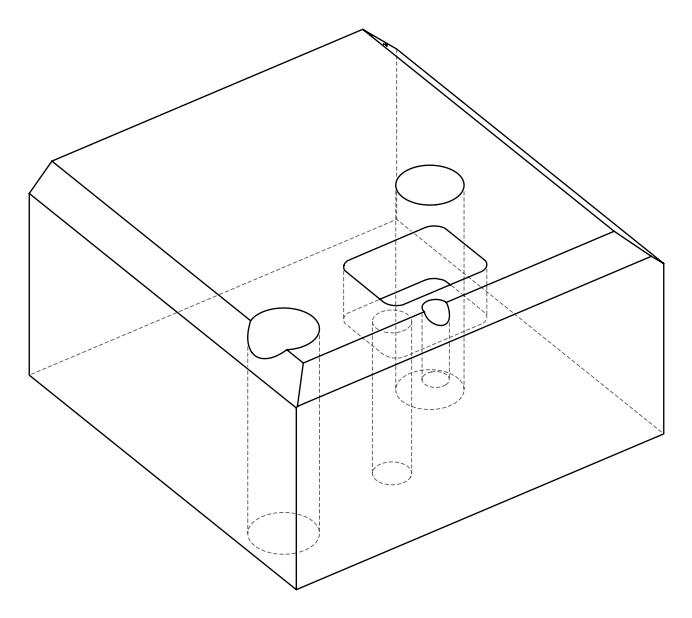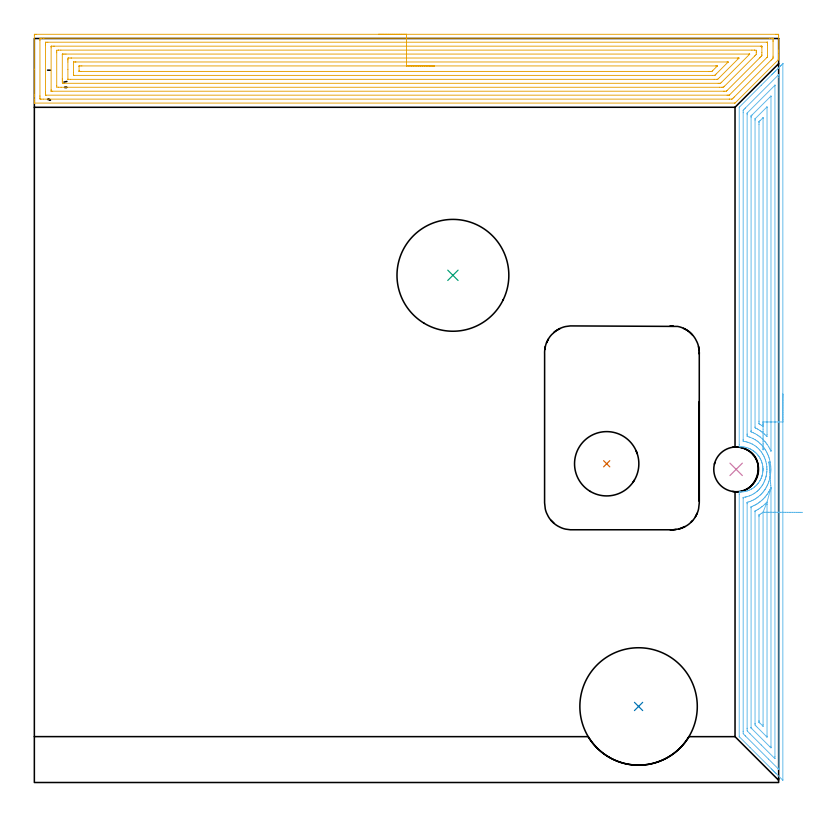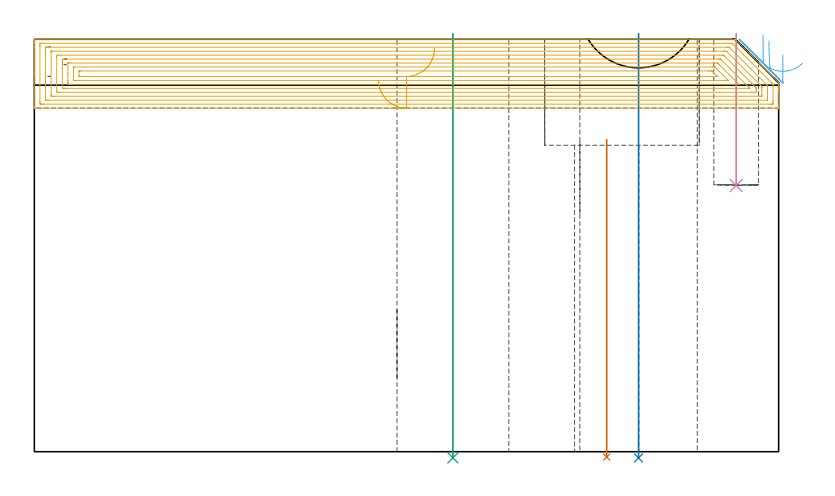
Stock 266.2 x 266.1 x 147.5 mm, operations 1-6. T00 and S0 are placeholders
(PLAN: 8 operations, 5 tool changes, 52.1 min)
(1 INDEXABLE_INSERT_DRILL_THROUGH_HOLE_FROM_SOLID | STEP1HOLE | NXT0302_017 | 0.46 min | 61249 mm3)
(2 INDEXABLE_INSERT_DRILL_THROUGH_HOLE_FROM_SOLID_1 | STEP1HOLE_1 | NXT0302_036 | 0.61 min | 204305 mm3)
(3 INDEXABLE_INSERT_DRILL_THROUGH_HOLE_FROM_SOLID_2 | STEP1HOLE_2 | NXT0302_035 | 0.61 min | 185310 mm3)
(4 INDEXABLE_INSERT_DRILL_BLIND_HOLE_FROM_SOLID | STEP1POCKET | NXT0302_003 | 0.22 min | 10466 mm3)
(5 AREA_MILL | FG_CHAMFER_SURFACE | UGT0205_001 | 19.2 min | 80533 mm3)
(6 AREA_MILL_1 | FG_CHAMFER_SURFACE_1 | UGT0205_001 | 11.72 min | 29633 mm3)
(7 AREA_MILL_2 | FG_CHAMFER_SURFACE_2 | UGT0205_001 | 12.36 min | 33372 mm3)
(8 MILL_RECTANGULAR_POCKET | POCKET_RECTANGULAR_STRAIGHT | NXT0201_012 | Follow Part, ap 4, ae 75% | 6.95 min | 134065 mm3)
(TOOL NXT0302_017 | Index. Insert Drill 23mm [880-D2300L25-05] | D23 PA176 FL115 Z2)
(TOOL NXT0302_036 | Index. Insert Drill 42mm [880-D4200L50-05] | D42 PA176 FL210 Z2)
(TOOL NXT0302_035 | Index. Insert Drill 40mm [880-D4000L40-05] | D40 PA176 FL200 Z2)
(TOOL NXT0302_003 | Index. Insert Drill 16mm [880-D1600L20-05] | D16 PA176 FL80 Z2)
(TOOL UGT0205_001 | Chamfer Mill 20 x 3 x 45 deg. | D20 FL50 Z2)
(TOOL NXT0201_012 | ENDMILL 16mm [2P460-1600-NA 1630] | D16 FL38 Z6)
(OP 1 INDEXABLE_INSERT_DRILL_THROUGH_HOLE_FROM_SOLID)
G17 G21 G94 G90
T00 M6
G54
G17 G0 G90 X204.7 Y114. S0 M3
G43 Z157.5 H1
G94 G81 G98 Z-1.902 F250. R111.6
G80
M5
M2
(OP 2 INDEXABLE_INSERT_DRILL_THROUGH_HOLE_FROM_SOLID_1)
G17 G21 G94 G90
T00 M6
G54
G17 G0 G90 X216.1 Y27.2 S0 M3
G43 Z157.5 H1
G94 G81 G98 Z-2.233 F250. R149.5
G80
M5
M2
(OP 3 INDEXABLE_INSERT_DRILL_THROUGH_HOLE_FROM_SOLID_2)
G17 G21 G94 G90
T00 M6
G54
G17 G0 G90 X149.7 Y181.4 S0 M3
G43 Z157.5 H1
G94 G81 G98 Z-2.198 F250. R149.5
G80
M5
M2
(OP 4 INDEXABLE_INSERT_DRILL_BLIND_HOLE_FROM_SOLID)
G17 G21 G94 G90
T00 M6
G54
G17 G0 G90 X251. Y112. S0 M3
G43 Z157.5 H1
G94 G81 G98 Z95.2 F250. R149.5
G80
M5
M2
(OP 5 AREA_MILL)
G17 G21 G94 G90
T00 M6
G54
G17 G0 G90 X123.1 Y267.6 S1061 M3
G43 Z157.5 H0
Z132.9
G94 G1 X123.138 Z132.028 F250.
X123.252 Z131.163
X123.441 Z130.312
X123.703 Z129.48
X124.037 Z128.674
X124.44 Z127.9
X124.908 Z127.164
X125.44 Z126.472
X126.029 Z125.829
X126.672 Z125.24
X127.364 Z124.708
X128.1 Z124.24
X128.874 Z123.837
X129.68 Z123.503
X130.512 Z123.241
X131.364 Z123.052
X132.228 Z122.938
X133.1 Z122.9
X265.166
X265.597 Y267.599 Z122.901
X266.024 Y267.595 Z122.903
X266.19 Y267.592 Z122.906
X266.195 Y267.175 Z123.323
X266.2 Y266.581 Z123.916
Y261.897 Z128.597
Y261.326 Z129.171
Y261.017 Z129.479
Y260.446 Z130.05
Y260.138 Z130.357
Y259.521 Z130.978
Y259.127 Z131.373
X266.199 Y258.684 Z131.808
X266.19 Y258.598 Z131.894
X266.109 Y258.507 Z131.989
X266.066 Y258.465 Z132.034
X266.061 Y258.46 Z132.039
X250.737 Y243.138 Z147.361
X250.595 Y243.003 Z147.489
X250.43 Y243. Z147.5
X0.011 Z147.499
X0.002 Y243.002 Z147.497
X0.001
X0. Y243.061 Z147.438
Y243.298 Z147.201
Y243.689 Z146.811
Y244.305 Z146.19
Y245.493 Z145.004
Y246.064 Z144.43
Y255.086 Z135.411
Y267.175 Z123.323
X0.003 Y267.463 Z123.034
X0.01 Y267.592 Z122.905
X0.141 Y267.599 Z122.899
X0.602 Y267.6 Z122.9
X133.1
Y266.186 Z124.314
X263.032
X263.813 Y266.185 Z124.315
X263.926 Y266.184 Z124.316
X264.163 Y266.179 Z124.321
X264.19 Y266.101 Z124.399
X264.196 Y265.917 Z124.583
X264.199 Y265.415 Z125.085
X264.2 Y265.034 Z125.466
X264.199 Y259.757 Z130.743
X264.193 Y259.258 Z131.242
X264.19 Y259.069 Z131.431
X264.107 Y258.969 Z131.531
X263.813 Y258.664 Z131.836
X263.67 Y258.52 Z131.98
X263.529 Y258.379 Z132.121
X250.334 Y245.185 Z145.315
X249.933 Y244.795 Z145.705
X249.537 Y244.421 Z146.079
X249.421 Y244.419 Z146.081
X248.645 Y244.415 Z146.085
X248.534 Y244.414 Z146.086
X3.168
X2.387 Y244.415 Z146.085
X2.274 Y244.416 Z146.084
X2.037 Y244.421 Z146.079
X2.01 Y244.499 Z146.001
X2.004 Y244.683 Z145.817
X2.001 Y245.185 Z145.315
X2. Y245.566 Z144.934
X2.001 Y265.415 Z125.085
X2.003 Y265.794 Z124.706
X2.01 Y266.171 Z124.329
X2.387 Y266.182 Z124.318
X2.499 Y266.184 Z124.316
X3.279 Y266.186 Z124.314
X3.39
X133.1
Y264.772 Z125.728
X262.029 Y264.771 Z125.729
X262.108 Y264.77 Z125.73
X262.171 Y264.767 Z125.733
X262.184 Y264.765 Z125.735
X262.19 Y264.752 Z125.748
X262.194 Y264.705 Z125.795
X262.198 Y264.536 Z125.964
X262.2 Y264.367 Z126.133
Y263.656 Z126.844
X262.199 Y259.97 Z130.53
X262.194 Y259.8 Z130.7
X262.182 Y259.494 Z131.006
X262.029 Y259.329 Z131.171
X261.993 Y259.293 Z131.207
X248.705 Y246.005 Z144.495
X248.645 Y245.946 Z144.554
X248.552 Y245.863 Z144.637
X248.518 Y245.835 Z144.665
X248.481 Y245.834 Z144.666
X248.318 Y245.831 Z144.669
X247.992 Y245.829 Z144.671
X247.753
X4.171
X4.092 Y245.83 Z144.67
X4.029 Y245.833 Z144.667
X4.016 Y245.835 Z144.665
X4.01 Y245.849 Z144.651
X4.006 Y245.895 Z144.605
X4.002 Y246.064 Z144.436
X4. Y246.233 Z144.267
Y246.944 Z143.556
Y263.825 Z126.675
X4.002 Y264.536 Z125.964
X4.004 Y264.701 Z125.799
X4.009 Y264.756 Z125.744
X4.054 Y264.765 Z125.735
X4.171 Y264.766 Z125.734
X4.825 Y264.771 Z125.729
X133.1 Y264.772 Z125.728
Y263.357 Z127.143
X259.655
X260.077 Y263.355 Z127.145
X260.171 Y263.352 Z127.148
X260.185 Y263.351 Z127.149
X260.19 Y263.339 Z127.161
X260.195 Y263.293 Z127.207
X260.198 Y263.199 Z127.301
X260.2 Y262.82 Z127.68
Y261.061 Z129.439
X260.198 Y260.183 Z130.317
X260.195 Y260.138 Z130.362
X260.174 Y259.935 Z130.565
X260.042 Y259.798 Z130.702
X259.873 Y259.624 Z130.876
X259.509 Y259.258 Z131.242
X259.431 Y259.18 Z131.32
X247.753 Y247.502 Z142.998
X247.561 Y247.316 Z143.184
X247.505 Y247.265 Z143.235
X247.483 Y247.25 Z143.25
X247.445 Y247.248 Z143.252
X246.86 Y247.244 Z143.256
X246.557 Y247.243 Z143.257
X6.545
X6.123 Y247.245 Z143.255
X6.029 Y247.248 Z143.252
X6.015 Y247.249 Z143.251
X6.01 Y247.261 Z143.239
X6.005 Y247.307 Z143.193
X6.002 Y247.401 Z143.099
X6. Y247.78 Z142.72
Y262.777 Z127.723
X6.004 Y263.195 Z127.305
X6.007 Y263.299 Z127.201
X6.01 Y263.345 Z127.155
X6.064 Y263.35 Z127.15
X6.263 Y263.354 Z127.146
X6.848 Y263.357 Z127.143
X7.151
X133.1
Y261.943 Z128.557
X256.628
X257.522 Y261.942 Z128.558
X257.567 Y261.94 Z128.56
X258.19 Y261.897 Z128.603
X258.198 Y261.275 Z129.225
X258.197 Y261.017 Z129.483
X258.192 Y260.402 Z130.098
X257.936 Y260.138 Z130.362
X257.754 Y259.953 Z130.547
X257.567 Y259.765 Z130.735
X246.86 Y249.059 Z141.441
X246.679 Y248.882 Z141.618
X246.493 Y248.703 Z141.797
X246.011 Y248.661 Z141.839
X245.968 Y248.659 Z141.841
X245.123 Y248.657 Z141.843
X9.572
X8.678 Y248.659 Z141.841
X8.633 Y248.66 Z141.84
X8.01 Y248.703 Z141.797
X8.001 Y249.325 Z141.175
Y261.017 Z129.483
X8.003 Y261.638 Z128.862
X8.01 Y261.897 Z128.603
X8.589 Y261.94 Z128.56
X8.633 Y261.941 Z128.559
X9.478 Y261.943 Z128.557
X133.1
Y260.529 Z129.971
X255.566
X255.783 Y260.527 Z129.973
X255.817 Y260.526 Z129.974
X255.849 Y260.523 Z129.977
X255.837 Y260.496 Z130.004
X255.815 Y260.468 Z130.032
X255.783 Y260.431 Z130.069
X245.814 Y250.462 Z140.038
X245.443 Y250.1 Z140.4
X245.418 Y250.078 Z140.422
X245.373 Y250.075 Z140.425
X245.274 Y250.073 Z140.427
X245.076 Y250.071 Z140.429
X244.581
X10.813 Y250.072 Z140.428
X10.417 Y250.074 Z140.426
X10.03 Y250.078 Z140.422
X10.01 Y250.462 Z140.038
X10.002 Y250.871 Z139.629
X10. Y251.342 Z139.158
Y251.753 Z138.747
Y260.343 Z130.157
X10.002 Y260.446 Z130.054
X10.006 Y260.497 Z130.003
X10.009 Y260.518 Z129.982
X10.026 Y260.523 Z129.977
X10.417 Y260.527 Z129.973
X10.913 Y260.529 Z129.971
X11.309
X133.1
Y259.115 Z131.385
X251.468 Y259.114 Z131.386
X251.902 Y259.11 Z131.39
X251.973 Y259.108 Z131.392
X251.997 Y259.105 Z131.395
X251.981 Y259.088 Z131.412
X251.909 Y259.009 Z131.491
X251.823 Y258.921 Z131.579
X251.744 Y258.842 Z131.659
X245.076 Y252.173 Z138.327
X244.654 Y251.758 Z138.742
X244.492 Y251.602 Z138.898
X244.366 Y251.492 Z139.008
X244.184 Y251.489 Z139.011
X244.037 Y251.487 Z139.013
X243.292 Y251.485 Z139.015
X243.146
X12.948 Y251.486 Z139.014
X12.202 Y251.49 Z139.01
X12.049 Y251.492 Z139.008
X12.008 Y251.501 Z138.999
X12.006 Y251.507 Z138.993
X12.002 Y251.539 Z138.961
X12. Y255.059 Z135.441
Y257.698 Z132.802
X12.001 Y258.379 Z132.121
X12.002 Y258.576 Z131.924
X12.009 Y258.776 Z131.724
X12.025 Y259.108 Z131.392
X12.202 Y259.112 Z131.388
X12.349 Y259.113 Z131.387
X13.094 Y259.115 Z131.385
X13.239
X133.1
Y257.701 Z132.799
X247.753 Y257.7 Z132.8
X247.957 Y257.698 Z132.802
X248.093 Y257.696 Z132.804
X248.127 Y257.694 Z132.806
X248.106 Y257.665 Z132.835
X248.046 Y257.599 Z132.901
X247.951 Y257.499 Z133.001
X243.867 Y253.414 Z137.086
X243.553 Y253.101 Z137.399
X243.421 Y252.974 Z137.526
X243.373 Y252.931 Z137.569
X243.338 Y252.906 Z137.594
X243.292
X242.603 Y252.9 Z137.6
X14.19
X14.082 Y252.901 Z137.599
X14.065
X14.014 Y252.906 Z137.594
X14.001 Y253.087 Z137.413
X14. Y253.101 Z137.399
Y253.967 Z136.533
Y257.499 Z133.001
X14.002 Y257.607 Z132.893
X14.005 Y257.661 Z132.839
X14.009 Y257.686 Z132.814
X14.013 Y257.693 Z132.807
X14.061 Y257.695 Z132.805
X14.47 Y257.699 Z132.801
X14.674 Y257.7 Z132.8
X14.878 Y257.701 Z132.799
X133.1
Y256.286 Z134.214
X243.63
X244.061 Y256.284 Z134.216
X244.184 Y256.282 Z134.218
X244.242 Y256.28 Z134.22
X244.222 Y256.23 Z134.27
X244.214 Y256.216 Z134.284
X244.184 Y256.181 Z134.319
X242.633 Y254.63 Z135.87
X242.399 Y254.401 Z136.099
X242.31 Y254.321 Z136.179
X242.23 Y254.318 Z136.182
X242.059 Y254.316 Z136.184
X241.507 Y254.314 Z136.186
X241.169
X16.663
X16.323 Y254.316 Z136.184
X16.036 Y254.32 Z136.18
X16.01 Y254.322 Z136.178
X16.007 Y254.361 Z136.139
X16.003 Y254.452 Z136.048
X16. Y254.634 Z135.866
X16.002 Y256.067 Z134.433
X16.006 Y256.23 Z134.27
X16.01 Y256.269 Z134.231
X16.014 Y256.28 Z134.22
X16.03 Y256.281 Z134.219
X16.111 Y256.284 Z134.216
X16.663 Y256.286 Z134.214
X17.001
X133.1
X133.972 Z134.252
X134.836 Z134.366
X135.688 Z134.554
X136.52 Z134.817
X137.326 Z135.151
X138.1 Z135.553
X138.836 Z136.022
X139.528 Z136.553
X140.171 Z137.143
X140.76 Z137.786
X141.292 Z138.478
X141.76 Z139.214
X142.163 Z139.988
X142.497 Z140.794
X142.759 Z141.626
X142.948 Z142.477
X143.062 Z143.342
X143.1 Z144.214
G0 Z157.5
M5
M2
(OP 6 AREA_MILL_1)
G17 G21 G94 G90
T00 M6
G54
G17 G0 G90 X267.7 Y138.95 S1061 M3
G43 Z157.5 H0
Z141.9
G94 G1 Y138.912 Z141.028 F250.
Y138.798 Z140.164
Y138.609 Z139.312
Y138.347 Z138.48
Y138.013 Z137.674
Y137.61 Z136.9
Y137.141 Z136.164
Y136.61 Z135.472
Y136.021 Z134.829
Y135.378 Z134.24
Y134.686 Z133.708
Y133.95 Z133.24
Y133.176 Z132.837
Y132.37 Z132.503
Y131.538 Z132.241
Y130.686 Z132.052
Y129.821 Z131.938
Y128.95 Z131.9
Y0.953
X267.699 Y0.904 Z131.901
X267.692 Y0.807 Z131.906
X265.317 Y3.182 Z134.281
X265.15 Y3.347 Z134.444
X264.99 Y3.508 Z134.607
X264.87 Y3.628 Z134.727
X264.713 Y3.785 Z134.882
X264.561 Y3.938 Z135.037
X264.424 Y4.074 Z135.173
X264.275 Y4.222 Z135.32
X264.132 Y4.367 Z135.466
X263.978 Y4.52 Z135.619
X263.838 Y4.66 Z135.758
X263.702 Y4.797 Z135.895
X263.533 Y4.966 Z136.065
X255.972 Y12.527 Z143.627
X252.205 Y16.294 Z147.393
X252.104 Y16.405 Z147.489
X252.1 Y16.562 Z147.5
Y103.083
X252.106 Y103.9 Z147.492
X252.389 Y103.904 Z147.21
X252.612 Y103.906 Z146.987
X253.057 Y103.928 Z146.542
X253.504 Y103.971 Z146.096
X253.948 Y104.039 Z145.651
X254.355 Y104.125 Z145.242
X254.394 Y104.133 Z145.204
X254.838 Y104.251 Z144.761
X255.087 Y104.329 Z144.511
X255.186 Y104.36 Z144.412
X255.334 Y104.421 Z144.264
X255.729 Y104.582 Z143.871
X256.177 Y104.794 Z143.422
X256.312 Y104.867 Z143.287
X256.4 Y104.915 Z143.197
X256.458 Y104.946 Z143.14
X256.619 Y105.033 Z142.98
X256.833 Y105.164 Z142.767
X256.98 Y105.254 Z142.62
X257.509 Y105.648 Z142.09
X257.638 Y105.759 Z141.96
X257.712 Y105.823 Z141.884
X258.093 Y106.148 Z141.507
X258.4 Y106.458 Z141.2
X258.587 Y106.669 Z141.012
X258.655 Y106.745 Z140.944
X258.897 Y107.043 Z140.7
X258.986 Y107.167 Z140.613
X259.042 Y107.245 Z140.557
X259.289 Y107.594 Z140.307
X259.499 Y107.937 Z140.098
X259.526 Y107.989 Z140.07
X259.736 Y108.381 Z139.864
X259.777 Y108.47 Z139.823
X259.943 Y108.831 Z139.654
X259.962 Y108.881 Z139.634
X260.046 Y109.092 Z139.554
X260.137 Y109.327 Z139.462
X260.18 Y109.439 Z139.418
X260.191 Y109.475 Z139.408
X260.266 Y109.725 Z139.33
X260.278 Y109.773 Z139.317
X260.337 Y109.994 Z139.263
X260.379 Y110.171 Z139.215
X260.47 Y110.619 Z139.123
X260.536 Y111.066 Z139.06
X260.539 Y111.111 Z139.055
X260.576 Y111.514 Z139.019
X260.58 Y111.594 Z139.015
X260.586 Y111.781 Z139.002
X260.596 Y111.96 Z138.998
X260.595 Y111.974
X260.594 Y112.003 Z138.999
X260.595 Y112.028 Z139.001
Y112.03
X260.592 Y112.089 Z139.003
X260.584 Y112.27 Z139.005
X260.581 Y112.408 Z139.013
X260.577 Y112.456 Z139.017
X260.546 Y112.855 Z139.05
X260.54 Y112.895 Z139.055
X260.522 Y113.035 Z139.075
X260.484 Y113.302 Z139.11
X260.397 Y113.75 Z139.196
X260.333 Y114.019 Z139.266
X260.287 Y114.196 Z139.309
X260.18 Y114.563 Z139.419
X260.139 Y114.678 Z139.46
X260.086 Y114.828 Z139.514
X260.046 Y114.93 Z139.554
X259.981 Y115.09 Z139.615
X259.965 Y115.124 Z139.631
X259.775 Y115.541 Z139.824
X259.76 Y115.57 Z139.84
X259.543 Y115.984 Z140.054
X259.524 Y116.016 Z140.073
X259.289 Y116.409 Z140.308
X259.128 Y116.647 Z140.47
X258.961 Y116.879 Z140.638
X258.879 Y116.978 Z140.717
X258.816 Y117.057 Z140.782
X258.687 Y117.217 Z140.912
X258.4 Y117.543 Z141.2
X258.178 Y117.773 Z141.422
X258.004 Y117.931 Z141.595
X257.849 Y118.072 Z141.75
X257.762 Y118.146 Z141.837
X257.712 Y118.187 Z141.884
X257.509 Y118.359 Z142.09
X257.305 Y118.517 Z142.294
X257.275 Y118.538 Z142.324
X257.095 Y118.667 Z142.504
X257.058 Y118.69 Z142.542
X256.619 Y118.964 Z142.98
X256.466 Y119.048 Z143.132
X256.4 Y119.084 Z143.197
X256.302 Y119.138 Z143.297
X256.177 Y119.207 Z143.422
X256.138 Y119.225 Z143.46
X255.962 Y119.309 Z143.631
X255.727 Y119.424 Z143.869
X255.563 Y119.495 Z144.035
X255.397 Y119.561 Z144.201
X254.838 Y119.746 Z144.761
X254.394 Y119.867 Z145.204
X254.348 Y119.877 Z145.249
X253.948 Y119.961 Z145.651
X253.504 Y120.029 Z146.096
X253.057 Y120.072 Z146.542
X252.612 Y120.091 Z146.987
X252.462 Z147.137
X252.437 Z147.162
X252.106 Y120.101 Z147.492
X252.1 Y120.922 Z147.5
Y241.338
X252.103 Y241.495 Z147.489
X252.198 Y241.599 Z147.399
X259.965 Y249.366 Z139.634
X263.702 Y253.104 Z135.895
X263.838 Y253.24 Z135.758
X263.978 Y253.379 Z135.619
X264.132 Y253.533 Z135.466
X264.275 Y253.678 Z135.32
X264.424 Y253.825 Z135.173
X264.561 Y253.962 Z135.036
X264.713 Y254.115 Z134.882
X264.87 Y254.271 Z134.727
X264.991 Y254.392 Z134.607
X265.15 Y254.553 Z134.444
X265.671 Y255.071 Z133.929
X265.911 Y255.312 Z133.687
X266.025 Y255.427 Z133.571
X266.599 Y255.999 Z133.001
X266.803 Y256.204 Z132.795
X266.9 Y256.302 Z132.696
X267.101 Y256.501 Z132.498
X267.169 Y256.57 Z132.43
X267.695 Y257.096 Z131.903
X267.698 Y257.097 Z131.9
X267.699 Y257.096 Z131.899
X267.7 Y257.045 Z131.9
Y128.95
X266.286 Z133.314
X266.285 Y5.148 Z133.315
X266.283 Y4.966 Z133.317
X266.279 Y4.762 Z133.321
X266.274 Y4.687 Z133.326
X266.226 Y4.733 Z133.374
X265.985 Y4.966 Z133.615
X262.59 Y8.359 Z137.01
X254.389 Y16.562 Z145.211
X254.212 Y16.742 Z145.388
X253.521 Y17.454 Z146.079
X253.515 Y18.164 Z146.085
Y18.346
Y101.655
X253.516 Y101.832 Z146.084
X253.519 Y101.921 Z146.081
X253.521 Y101.957 Z146.079
X253.558 Y101.966 Z146.042
X254.212 Y102.078 Z145.388
X254.306 Y102.095 Z145.294
X254.743 Y102.191 Z144.857
X255.015 Y102.265 Z144.585
X255.087 Y102.288 Z144.513
X255.672 Y102.487 Z143.928
X255.962 Y102.606 Z143.638
X256.29 Y102.749 Z143.31
X256.837 Y103.012 Z142.763
X256.884 Y103.036 Z142.716
X256.97 Y103.083 Z142.63
X257.436 Y103.365 Z142.164
X257.712 Y103.55 Z141.888
X257.954 Y103.728 Z141.646
X258.28 Y103.975 Z141.32
X258.448 Y104.117 Z141.152
X258.587 Y104.239 Z141.013
X258.915 Y104.533 Z140.685
X259.25 Y104.867 Z140.35
X259.353 Y104.979 Z140.247
X259.462 Y105.105 Z140.138
X259.756 Y105.46 Z139.844
X259.984 Y105.759 Z139.616
X260.133 Y105.967 Z139.467
X260.337 Y106.264 Z139.263
X260.485 Y106.5 Z139.115
X260.575 Y106.651 Z139.025
X260.8 Y107.071 Z138.8
X261.036 Y107.543 Z138.564
X261.07 Y107.615 Z138.53
X261.093 Y107.665 Z138.507
X261.213 Y107.95 Z138.387
X261.346 Y108.298 Z138.254
X261.397 Y108.435 Z138.203
X261.568 Y108.964 Z138.032
X261.665 Y109.327 Z137.935
X261.712 Y109.518 Z137.888
X261.747 Y109.674 Z137.853
X261.853 Y110.219 Z137.747
X261.872 Y110.328 Z137.728
X261.886 Y110.424 Z137.714
X261.927 Y110.745 Z137.673
X261.963 Y111.111 Z137.637
X261.972 Y111.228 Z137.628
X262.006 Y112.003 Z137.594
Y112.085
X261.99 Y112.494 Z137.61
X261.966 Y112.895 Z137.634
X261.962 Y112.959 Z137.638
X261.954 Y113.031 Z137.646
X261.852 Y113.786 Z137.748
X261.794 Y114.086 Z137.806
X261.661 Y114.678 Z137.939
X261.493 Y115.285 Z138.107
X261.398 Y115.57 Z138.202
X261.213 Y116.06 Z138.387
X261.03 Y116.462 Z138.57
X260.862 Y116.819 Z138.738
X260.568 Y117.354 Z139.032
X260.337 Y117.739 Z139.263
X259.986 Y118.246 Z139.614
X259.462 Y118.889 Z140.138
X259.242 Y119.138 Z140.358
X258.915 Y119.468 Z140.685
X258.587 Y119.767 Z141.013
X258.276 Y120.03 Z141.324
X257.712 Y120.456 Z141.888
X256.957 Y120.922 Z142.643
X256.837 Y120.989 Z142.763
X256.697 Y121.065 Z142.903
X255.962 Y121.404 Z143.638
X255.231 Y121.668 Z144.369
X255.087 Y121.71 Z144.513
X254.721 Y121.814 Z144.879
X254.212 Y121.923 Z145.388
X254.078 Y121.951 Z145.522
X253.568 Y122.037 Z146.032
X253.521 Y122.055 Z146.079
X253.519 Y122.116 Z146.081
X253.516 Y122.252 Z146.084
X253.515 Y122.525 Z146.086
X253.514 Y122.706
X253.515 Y239.554 Z146.085
X253.519 Y240.261 Z146.081
X253.521 Y240.446 Z146.079
X253.863 Y240.802 Z145.737
X254.212 Y241.161 Z145.388
X254.299 Y241.249 Z145.301
X265.983 Y252.933 Z133.617
X266.078 Y253.026 Z133.522
X266.229 Y253.172 Z133.371
X266.276 Y253.214 Z133.324
X266.28 Y253.119 Z133.32
X266.284 Y252.933 Z133.316
X266.285 Y252.745 Z133.315
X266.286 Y252.222 Z133.314
Y128.95
X264.872 Z134.728
X264.871 Y9.265 Z134.729
X264.87 Y8.534 Z134.73
X264.867 Z134.733
X259.967 Y13.432 Z139.633
X255.962 Y17.437 Z143.638
X255.087 Y18.314 Z144.513
X255.058 Y18.346 Z144.542
X254.935 Y18.5 Z144.665
X254.93 Y19.238 Z144.67
X254.929 Y19.399 Z144.671
Y99.677
Y99.839
X254.934 Y100.162 Z144.666
X254.935 Y100.199 Z144.665
X254.94 Y100.203 Z144.66
X254.959 Y100.211 Z144.641
X255.209 Y100.283 Z144.391
X255.625 Y100.407 Z143.975
X255.877 Y100.493 Z143.723
X255.962 Y100.526 Z143.638
X256.502 Y100.749 Z143.098
X256.837 Y100.901 Z142.763
X257.101 Y101.03 Z142.499
X257.621 Y101.299 Z141.979
X257.835 Y101.424 Z141.765
X258.383 Y101.79 Z141.217
X258.587 Y101.936 Z141.013
X258.731 Y102.044 Z140.869
X258.919 Y102.191 Z140.681
X259.462 Y102.659 Z140.138
X259.685 Y102.856 Z139.915
X259.918 Y103.083 Z139.682
X260.124 Y103.3 Z139.476
X260.337 Y103.537 Z139.263
X260.537 Y103.771 Z139.063
X260.704 Y103.975 Z138.896
X260.925 Y104.268 Z138.675
X261.213 Y104.661 Z138.387
X261.296 Y104.781 Z138.304
X261.353 Y104.867 Z138.247
X261.635 Y105.328 Z137.965
X261.875 Y105.759 Z137.725
X261.949 Y105.9 Z137.651
X262.088 Y106.176 Z137.512
X262.238 Y106.497 Z137.362
X262.306 Y106.651 Z137.294
X262.5 Y107.122 Z137.1
X262.662 Y107.543 Z136.938
X262.738 Y107.772 Z136.862
X262.944 Y108.435 Z136.656
X262.948 Y108.449 Z136.652
X262.963 Y108.504 Z136.637
X263.115 Y109.172 Z136.485
X263.145 Y109.327 Z136.455
X263.253 Y109.923 Z136.347
X263.295 Y110.219 Z136.305
X263.351 Y110.715 Z136.249
X263.383 Y111.111 Z136.217
X263.403 Y111.554 Z136.197
X263.42 Y112.003 Z136.18
X263.408 Y112.441 Z136.192
X263.383 Y112.895 Z136.217
X263.34 Y113.402 Z136.26
X263.29 Y113.786 Z136.31
X263.191 Y114.446 Z136.409
X263.145 Y114.678 Z136.455
X262.963 Y115.485 Z136.637
X262.94 Y115.57 Z136.66
X262.931 Y115.603 Z136.669
X262.784 Y116.1 Z136.816
X262.663 Y116.462 Z136.937
X262.479 Y116.956 Z137.121
X262.306 Y117.354 Z137.294
X262.088 Y117.82 Z137.512
X261.866 Y118.246 Z137.734
X261.59 Y118.753 Z138.01
X261.348 Y119.138 Z138.252
X261.213 Y119.339 Z138.387
X260.927 Y119.737 Z138.673
X260.693 Y120.03 Z138.907
X260.337 Y120.46 Z139.263
X259.909 Y120.922 Z139.691
X259.462 Y121.349 Z140.138
X258.916 Y121.814 Z140.684
X258.587 Y122.065 Z141.013
X258.383 Y122.216 Z141.217
X257.867 Y122.548 Z141.733
X257.712 Y122.642 Z141.888
X257.604 Y122.706 Z141.996
X257.105 Y122.972 Z142.495
X256.837 Y123.099 Z142.763
X256.152 Y123.404 Z143.448
X255.962 Y123.473 Z143.638
X255.605 Y123.598 Z143.995
X255.087 Y123.753 Z144.513
X254.988 Y123.784 Z144.612
X254.936 Y123.801 Z144.664
X254.933 Y124.005 Z144.667
X254.93 Y124.328 Z144.67
X254.929 Y124.49 Z144.671
X254.928 Y124.652 Z144.672
X254.929 Y238.824 Z144.671
X254.931 Y239.189 Z144.669
X254.934 Y239.371 Z144.666
X254.935 Y239.413 Z144.665
X254.963 Y239.451 Z144.637
X255.054 Y239.554 Z144.546
X255.07 Y239.571 Z144.53
X264.865 Y249.366 Z134.735
X264.867 Z134.733
X264.871 Y249.253 Z134.729
Y249.204
X264.872 Y128.95 Z134.728
X263.457 Z136.143
Y118.728
X263.456 Y118.635 Z136.144
X263.453 Y118.587 Z136.147
X263.452 Y118.573 Z136.148
X263.439 Y118.592 Z136.161
X263.413 Y118.635 Z136.187
X263.158 Y119.138 Z136.442
X262.963 Y119.511 Z136.637
X262.672 Y120.03 Z136.928
X262.129 Y120.88 Z137.471
X262.099 Y120.922 Z137.501
X262.088 Y120.938 Z137.512
X261.887 Y121.207 Z137.713
X261.711 Y121.428 Z137.889
X261.397 Y121.814 Z138.203
X261.213 Y122.031 Z138.387
X260.568 Y122.706 Z139.032
X260.337 Y122.926 Z139.263
X259.563 Y123.598 Z140.037
X259.462 Y123.677 Z140.138
X259.159 Y123.908 Z140.441
X258.587 Y124.275 Z141.013
X258.245 Y124.49 Z141.355
X257.712 Y124.784 Z141.888
X257.15 Y125.063 Z142.45
X256.837 Y125.198 Z142.763
X256.407 Y125.382 Z143.193
X256.349 Y125.421 Z143.251
X256.347 Y125.446 Z143.253
X256.345 Y125.508 Z143.255
X256.343 Y125.634 Z143.257
Y125.886
Y237.77
X256.345 Y238.272 Z143.255
X256.348 Y238.37 Z143.252
X256.35 Y238.39 Z143.25
X256.361 Y238.405 Z143.239
X256.393 Y238.441 Z143.207
X256.611 Y238.662 Z142.989
X256.725 Y238.776 Z142.875
X262.963 Y245.014 Z136.637
X263.352 Y245.401 Z136.248
X263.405 Y245.45 Z136.195
X263.44 Y245.479 Z136.16
X263.451 Y245.484 Z136.149
X263.453 Y245.459 Z136.147
X263.455 Y245.403 Z136.145
X263.457 Y245.294 Z136.143
Y128.95
X262.043 Z137.557
Y124.49
X262.036 Y123.706 Z137.564
X261.238 Y124.49 Z138.362
X261.213 Y124.514 Z138.387
X260.987 Y124.72 Z138.613
X260.337 Y125.272 Z139.263
X260.204 Y125.382 Z139.396
X259.777 Y125.697 Z139.823
X259.462 Y125.904 Z140.138
X258.892 Y126.274 Z140.708
X258.587 Y126.45 Z141.013
X258.197 Y126.672 Z141.403
X257.934 Y126.802 Z141.666
X257.875 Y126.832 Z141.725
X257.818 Y126.864 Z141.782
X257.764 Y126.896 Z141.836
X257.757 Y127.166 Z141.843
Y236.878
X257.763 Y237.301 Z141.837
X257.764 Y237.349 Z141.836
X257.79 Y237.382 Z141.81
X257.846 Y237.443 Z141.754
X257.939 Y237.539 Z141.661
X261.823 Y241.425 Z137.777
X261.915 Y241.514 Z137.685
X262.002 Y241.596 Z137.598
X262.035 Y241.625 Z137.565
X262.042 Y241.384 Z137.558
X262.043 Y241.338 Z137.557
Y128.95
X260.629 Z138.971
Y128.058
X260.628 Y127.762 Z138.972
X260.625 Y127.464 Z138.975
X260.622 Y127.38 Z138.978
X260.62 Y127.35 Z138.98
X260.028 Y127.743 Z139.572
X259.543 Y128.058 Z140.057
X259.493 Y128.089 Z140.107
X259.462 Y128.108 Z140.138
X259.344 Y128.178 Z140.256
X259.219 Y128.261 Z140.381
X259.178 Y128.303 Z140.422
X259.176 Y128.35 Z140.424
X259.172 Y128.95 Z140.428
X259.171 Y129.247 Z140.429
Y235.391
X259.173 Y235.986 Z140.427
X259.177 Y236.277 Z140.423
X259.179 Y236.319 Z140.421
X259.199 Y236.343 Z140.401
X259.257 Y236.405 Z140.343
X259.462 Y236.614 Z140.138
X259.593 Y236.745 Z140.007
X260.619 Y237.77 Z138.981
X260.622 Z138.978
X260.627 Y237.576 Z138.973
X260.628 Y237.474 Z138.972
X260.629 Y128.95 Z138.971
Y128.078 Z139.009
Y127.213 Z139.123
Y126.362 Z139.312
Y125.53 Z139.574
Y124.724 Z139.908
Y123.95 Z140.311
Y123.214 Z140.78
Y122.522 Z141.311
Y121.879 Z141.9
Y121.289 Z142.543
Y120.758 Z143.235
Y120.29 Z143.971
Y119.887 Z144.745
Y119.553 Z145.551
Y119.291 Z146.383
Y119.102 Z147.235
Y118.988 Z148.1
Y118.95 Z148.971
G0 X262.752 Y114.621 Z146.877
G1 X262.75 Y114.649 Z146.005
X262.753 Y114.601 Z145.134
X262.763 Y114.477 Z144.27
X262.778 Y114.279 Z143.421
X262.798 Y114.007 Z142.592
X262.824 Y113.665 Z141.79
X262.855 Y113.254 Z141.021
X262.892 Y112.778 Z140.291
X262.932 Y112.241 Z139.605
X262.978 Y111.646 Z138.969
X263.027 Y110.997 Z138.387
X263.08 Y110.301 Z137.864
X263.136 Y109.562 Z137.404
X263.195 Y108.786 Z137.01
X263.256 Y107.978 Z136.686
X263.319 Y107.146 Z136.433
X263.384 Y106.294 Z136.255
X263.449 Y105.431 Z136.151
X263.454 Y105.369 Z136.146
X263.456 Y105.327 Z136.144
X263.457 Y105.255 Z136.143
Y104.867
Y12.994
X263.455 Y12.492 Z136.145
X263.454 Y12.419 Z136.147
X263.453 Y12.413
X263.392 Y12.468 Z136.208
X263.266 Y12.588 Z136.334
X263.067 Y12.782 Z136.533
X262.963 Y12.886 Z136.637
X256.612 Y19.238 Z142.988
X256.378 Y19.479 Z143.222
X256.349 Y19.511 Z143.251
X256.347 Y19.523 Z143.253
X256.344 Y19.553 Z143.256
X256.343 Y19.616 Z143.257
Y19.742
Y98.235
X256.344 Y98.429 Z143.256
X256.347 Y98.526 Z143.253
X256.349 Y98.571 Z143.251
X256.36 Y98.59 Z143.24
X256.42 Y98.623 Z143.18
X256.716 Y98.747 Z142.884
X256.837 Y98.8 Z142.763
X257.321 Y99.021 Z142.279
X257.712 Y99.217 Z141.888
X257.906 Y99.317 Z141.694
X258.268 Y99.515 Z141.332
X258.467 Y99.637 Z141.133
X258.587 Y99.715 Z141.013
X258.998 Y99.988 Z140.602
X259.462 Y100.33 Z140.138
X259.563 Y100.407 Z140.037
X259.986 Y100.765 Z139.614
X260.337 Y101.069 Z139.263
X260.457 Y101.177 Z139.143
X260.585 Y101.299 Z139.015
X260.896 Y101.621 Z138.704
X261.213 Y101.963 Z138.387
X261.318 Y102.083 Z138.282
X261.409 Y102.191 Z138.191
X261.713 Y102.573 Z137.887
X262.088 Y103.069 Z137.512
X262.098 Y103.083 Z137.502
X262.449 Y103.606 Z137.151
X262.678 Y103.975 Z136.922
X262.784 Y104.157 Z136.816
X262.963 Y104.475 Z136.637
X263.097 Y104.73 Z136.503
X263.167 Y104.867 Z136.433
X263.334 Y105.207 Z136.266
X263.391 Y105.322 Z136.209
X263.449 Y105.431 Z136.151
X262.036 Y100.261 Z137.564
X262.043 Y99.561 Z137.557
Y99.515
Y16.562
X262.041 Y16.389 Z137.559
X262.038 Y16.303 Z137.562
X262.037 Y16.276 Z137.563
X262.016 Y16.294 Z137.584
X261.935 Y16.369 Z137.665
X261.737 Y16.562 Z137.863
X258.587 Y19.712 Z141.013
X258.175 Y20.13 Z141.425
X257.764 Y20.558 Z141.836
X257.757 Y20.976 Z141.843
Y21.022
X257.758 Y96.839 Z141.842
X257.762 Y97.05 Z141.838
X257.764 Y97.097 Z141.836
X257.815 Y97.128 Z141.785
X257.911 Y97.181 Z141.689
X258.134 Y97.302 Z141.466
X258.587 Y97.545 Z141.013
X258.706 Y97.61 Z140.894
X258.915 Y97.731 Z140.685
X259.251 Y97.947 Z140.349
X259.462 Y98.089 Z140.138
X259.773 Y98.306 Z139.827
X260.206 Y98.623 Z139.394
X260.28 Y98.682 Z139.32
X260.337 Y98.729 Z139.263
X260.757 Y99.087 Z138.843
X261.213 Y99.479 Z138.387
X261.232 Y99.496 Z138.368
X261.253 Y99.515 Z138.347
X261.68 Y99.931 Z137.92
X262.036 Y100.261 Z137.564
X260.622 Y96.657 Z138.978
X260.625 Y96.653 Z138.975
X260.627 Y96.632 Z138.973
X260.629 Y96.595 Z138.971
Y96.542
Y20.725
X260.627 Y20.13 Z138.973
X260.62 Z138.98
X259.462 Y21.285 Z140.138
X259.308 Y21.441 Z140.292
X259.231 Y21.52 Z140.369
X259.194 Y21.562 Z140.406
X259.178 Y21.582 Z140.422
X259.177 Y21.617 Z140.423
X259.173 Y21.914 Z140.427
X259.171 Y22.21 Z140.429
X259.172 Y95.055 Z140.428
X259.174 Y95.35 Z140.426
X259.178 Y95.648 Z140.422
X259.184 Y95.714 Z140.416
X259.213 Y95.733 Z140.387
X259.285 Y95.779 Z140.315
X259.562 Y95.947 Z140.038
X260.032 Y96.258 Z139.568
X260.337 Y96.466 Z139.263
X260.554 Y96.618 Z139.046
X260.584 Y96.638 Z139.016
X260.617 Y96.657 Z138.983
X260.622 Z138.978
X261.265 Y96.655 Z138.388
X261.958 Y96.653 Z137.857
X262.693 Y96.651 Z137.389
X263.467 Y96.648 Z136.986
X264.273 Y96.646 Z136.652
X265.105 Y96.643 Z136.39
X265.957 Y96.641 Z136.201
X266.822 Y96.638 Z136.087
X267.693 Y96.635 Z136.049
X268.565 Y96.633 Z136.087
X269.43 Y96.63 Z136.201
X270.281 Y96.627 Z136.39
X271.113 Y96.625 Z136.652
X271.919 Y96.622 Z136.986
X272.693 Y96.62 Z137.389
X273.429 Y96.617 Z137.857
X274.121 Y96.615 Z138.388
X274.764 Y96.613 Z138.978
G0 Z157.5
M5
M2
